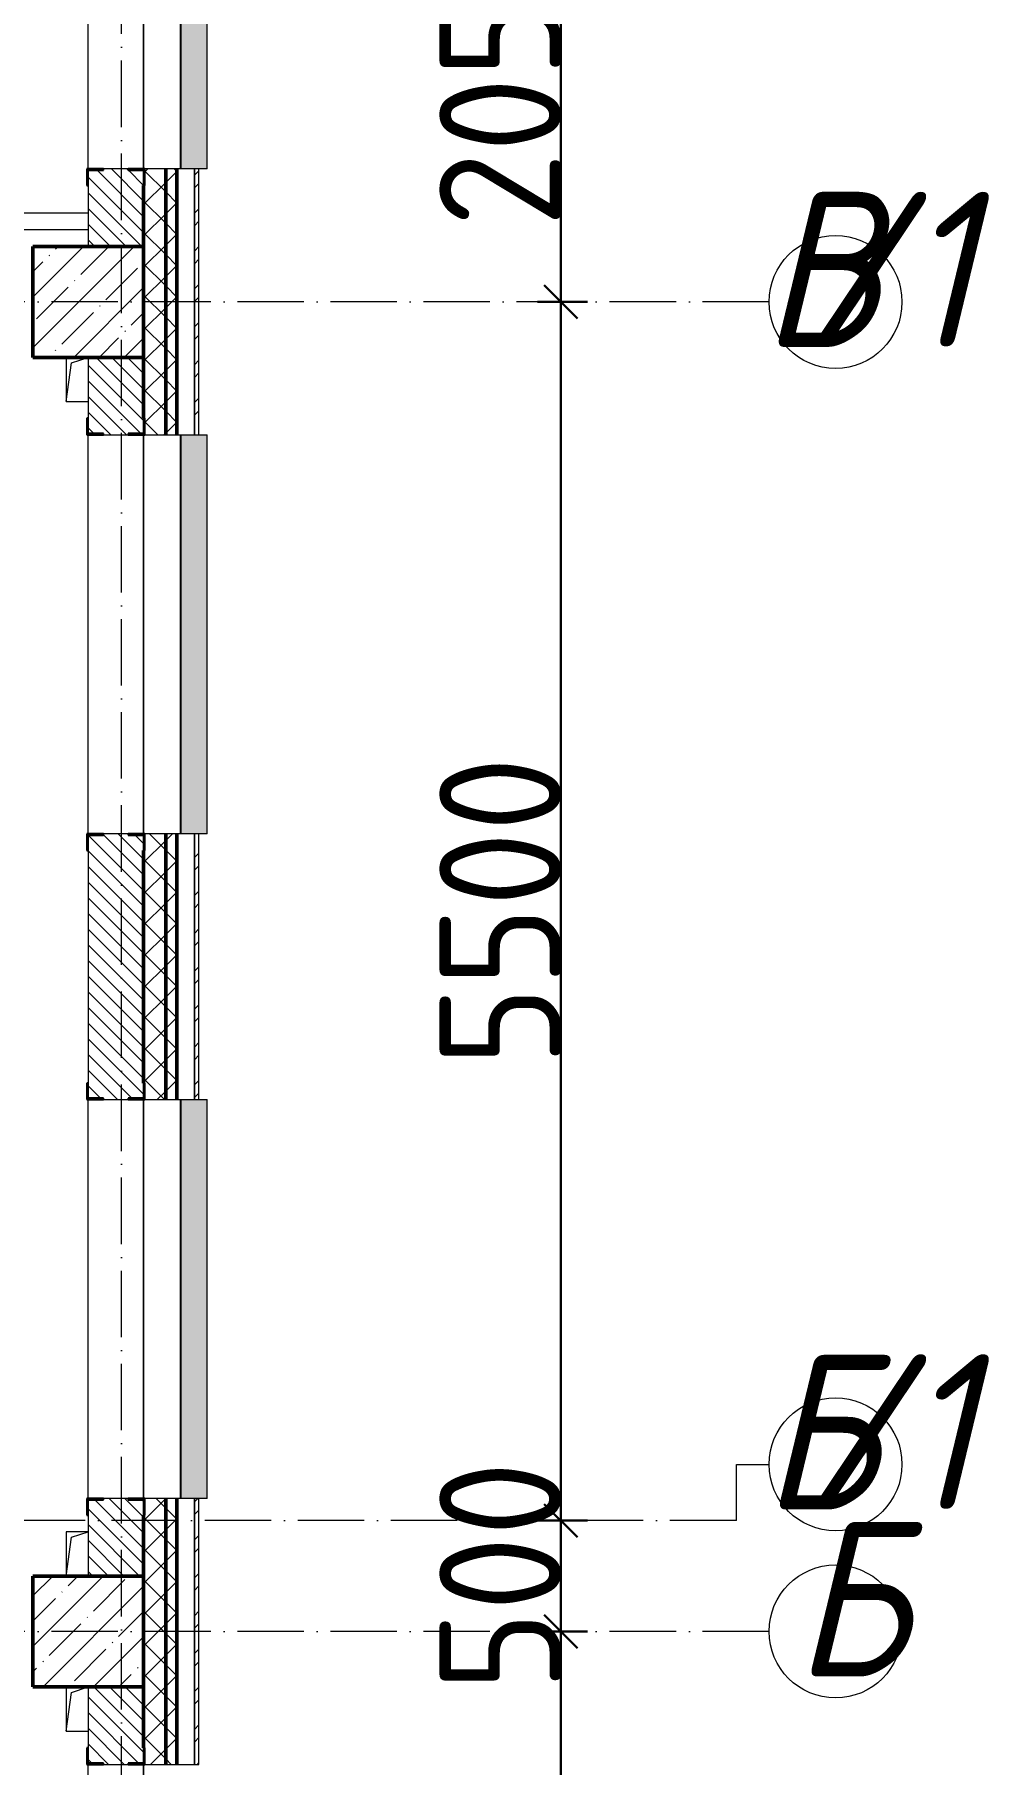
# Model space of a CAD drawing. Header units: millimetres. Extents: x -12989 to 629078, y -109036 to 555275.
# Drawn here: x 384529 to 388844, y -86132 to -78326 of the extents above; entities that cross this region are included whole.
import ezdxf

# ---------------------------------------------------------------- set-up
doc = ezdxf.new("R2010")
doc.units = ezdxf.units.MM
doc.linetypes.add('50_200_ШТРИХ_1Т_ш5_п1_п1_', pattern=[700, 500, -100, 0, -100])
for name, color, linetype, lineweight in [('4 -стяжа', 7, 'Continuous', 30), ('A-____-____-DIMS', 7, 'Continuous', 9), ('A-DETL-____-OTLN-4', 7, 'Continuous', 18), ('A-GENM-____-MCUT', 7, 'Continuous', 25), ('A-GENM-____-OTLN', 7, 'Continuous', 9), ('A-GENM-____-OTLN-1', 7, 'Continuous', 25), ('A-GLAZ-____-OTLN', 7, 'Continuous', 9), ('A-WALL-____-MCUT-2', 7, 'Continuous', 50), ('A-WALL-____-MCUT-3', 7, 'Continuous', 9), ('A-WALL-____-OTLN', 7, 'Continuous', 9), ('A-WALL-____-PATT-1', 7, 'Continuous', 9), ('A-WALL-FNSH-MCUT-1', 7, 'Continuous', 9), ('S-COLS-____-MCUT', 7, 'Continuous', 50), ('S-COLS-____-OTLN', 7, 'Continuous', 9), ('S-GRID-____-IDEN', 7, 'Continuous', 9), ('S-GRID-____-OTLN', 7, 'Continuous', 9), ('S-GRID-____-OTLN-1', 7, '50_200_ШТРИХ_1Т_ш5_п1_п1_', 9)]:
    doc.layers.add(name, color=color, linetype=linetype, lineweight=lineweight)
doc.layers.add('A-GLAZ-____-OTLN-1', color=7, linetype='Continuous', lineweight=9, true_color=0xc0c0c0)
doc.layers.get('4 -стяжа').off()
doc.styles.add('ISOCPEUR_I', font='isocpeui.ttf', dxfattribs={"width": 0.9, "height": 2.5})
doc.styles.add('ISOCPEUR_I_9', font='isocpeui.ttf', dxfattribs={"width": 0.9, "height": 250})
doc.styles.add('СПДС', font='isocpeur.ttf', dxfattribs={"width": 0.9})
doc.dimstyles.new('ISO-2_5_0_9К_БОЛЬШОЙ_ОСИ', dxfattribs={"dimscale": 304.8, "dimtxt": 248.995294, "dimasz": 0.492126, "dimexe": 0.393701, "dimexo": 0, "dimgap": 0, "dimtad": 1, "dimdec": 0, "dimzin": 0, "dimdsep": 46, "dimtxsty": 'ISOCPEUR_I_9', "dimblk1": 'OBLIQUE', "dimblk2": 'OBLIQUE', "dimsah": 1, "dimcen": 0.09, "dimdle": 0.393701, "dimazin": 0, "dimtfac": 1, "dimtdec": 4, "dimtix": 1, "dimtmove": 0, "dimatfit": 3, "dimfxl": 1, "dimtvp": 1, "dimtolj": 1, "dimtzin": 0, "dimarcsym": 2})
pattern_1 = [(45, (283770.71, -86863.46), (-70.71068, 70.71068), []), (135, (283770.71, -86863.46), (-70.71068, -70.71068), [])]
pattern_2 = [(135, (283770.707, -86863.456), (-35.35534, -35.35534), [])]

# ---------------------------------------------------------------- blocks, each defined once
blk = doc.blocks.new('BSC_Колонна _Прямоугольная - 500х500-V27-АР1_План отверстий 3 этажа в осях 1-64_А-ГГ')
at = {"layer": 'S-COLS-____-OTLN'}
h = blk.add_hatch(dxfattribs=at)
h.set_pattern_fill('FP_64', color=256, style=0, pattern_type=2)
h.set_pattern_definition([(45, (-101000, -7331.04), (-114.04925, 114.04925), []), (45, (-100885.95, -7331.04), (-114.04925, 114.04925), [201.613, -40.323, 3.353, -36.97])])
h.paths.add_polyline_path([(-250, -250), (250, -250), (250, 250), (-250, 250)], flags=0)
at = {"layer": 'S-COLS-____-MCUT'}
for p, q in [((250, 250), (-250, 250)), ((-250, 250), (-250, -250)), ((250, -250), (250, 250)), ((-250, -250), (250, -250))]:
    blk.add_line(p, q, dxfattribs=at)
blk = doc.blocks.new('BSC_Колонна _Прямоугольная - 500х500-V82-АР1_План отверстий 3 этажа в осях 1-64_А-ГГ')
at = {"layer": 'S-COLS-____-OTLN'}
h = blk.add_hatch(dxfattribs=at)
h.set_pattern_fill('FP_119', color=256, style=0, pattern_type=2)
h.set_pattern_definition([(45, (-101000, -1331.04), (-114.04925, 114.04925), []), (45, (-100885.95, -1331.04), (-114.04925, 114.04925), [201.613, -40.323, 3.353, -36.97])])
h.paths.add_polyline_path([(-250, -250), (250, -250), (250, 250), (-250, 250)], flags=0)
at = {"layer": 'S-COLS-____-MCUT'}
for p, q in [((250, 250), (-250, 250)), ((-250, 250), (-250, -250)), ((250, -250), (250, 250)), ((-250, -250), (250, -250))]:
    blk.add_line(p, q, dxfattribs=at)
blk = doc.blocks.new('Фахверк_СКБ_Уголок - 250_2700-27497298-АР1_План отверстий 3 этажа в осях 1-64_А-ГГ')
at = {"layer": 'A-GENM-____-MCUT'}
for p, q in [((200, 181), (125, 181)), ((125, 181), (125, 106)), ((131, 106), (131, 175)), ((131, 175), (200, 175)), ((200, 175), (200, 181)), ((125, 106), (131, 106)), ((131, -6), (125, -6)), ((125, -6), (125, -81)), ((131, -75), (131, -6)), ((200, -75), (131, -75)), ((200, -81), (200, -75)), ((125, -81), (200, -81))]:
    blk.add_line(p, q, dxfattribs=at)
blk = doc.blocks.new('AR_Отверстие прямоугольное _в плите_ - AR_Отверстие прямоугольное _в плите_-V178-АР1_План отверстий 3 этажа в осях 1-64_А-ГГ')
at = {"layer": 'A-GENM-____-OTLN'}
for p, q in [((-50, 100), (-50, -100)), ((-25, 75), (50, 100)), ((-50, -100), (-25, 75)), ((-50, -100), (50, -100))]:
    blk.add_line(p, q, dxfattribs=at)
blk = doc.blocks.new('AR_Отверстие прямоугольное _в плите_ - AR_Отверстие прямоугольное _в плите_-V179-АР1_План отверстий 3 этажа в осях 1-64_А-ГГ')
at = {"layer": 'A-GENM-____-OTLN'}
for p, q in [((50, 100), (-50, 100)), ((-50, 100), (-50, -100)), ((-25, 75), (50, 100)), ((-50, -100), (-25, 75))]:
    blk.add_line(p, q, dxfattribs=at)
blk = doc.blocks.new('Отлив_СКБ - Отлив витража_120_НВФ-31885687-АР1_План отверстий 3 этажа в осях 1-64_А-ГГ')
at = {"layer": 'A-GLAZ-____-OTLN-1'}
for points in [[(0, 0), (0, -2), (1800, -2), (1800, 0), (534.2, 0)], [(0, -2), (0, -120), (1800, -120), (1800, -2), (534.2, -2)]]:
    blk.add_hatch(color=256, dxfattribs=at).paths.add_polyline_path(points, flags=0)
at = {"layer": 'A-GLAZ-____-OTLN'}
for p, q in [((0, 0), (1800, 0)), ((1800, -2), (0, -2)), ((0, -120), (0, -83)), ((0, -120), (1800, -120)), ((1800, -83), (1800, -120))]:
    blk.add_line(p, q, dxfattribs=at)
blk = doc.blocks.new('Ось сетки - Круг_Ø6_00__ISO-2_5_0_9K_-25732049-АР1_План отверстий 3 этажа в осях 1-64_А-ГГ')
at = {"layer": 'S-GRID-____-IDEN'}
blk.add_circle((0, 0), 3, dxfattribs=at)
blk = doc.blocks.new('_Oblique')
at = {"color": 0, "linetype": 'ByBlock', "lineweight": -2}
blk.add_line((-0.5, -0.5), (0.5, 0.5), dxfattribs=at)
blk = doc.blocks.new('*D2890')
at = {"layer": 'A-____-____-DIMS', "color": 0, "lineweight": -2, "transparency": 16777216}
for p, q in [((386904.9, -88802.4), (386904.9, -85412.4)), ((386798.9, -85532.4), (387024.9, -85532.4)), ((386798.9, -88682.4), (387024.9, -88682.4))]:
    blk.add_line(p, q, dxfattribs=at)
at = {"layer": 'Defpoints', "color": 0, "transparency": 16777216}
for p in [(386798.9, -85532.4), (386904.9, -85532.4), (386798.9, -88682.4)]:
    blk.add_point(p, dxfattribs=at)
at = {"layer": 'A-____-____-DIMS', "color": 0, "lineweight": -2, "transparency": 16777216, "xscale": 150, "yscale": 150, "zscale": 150}
for p, rotation in [((386904.9, -85532.4), 90), ((386904.9, -88682.4), 270)]:
    blk.add_blockref('_Oblique', p, dxfattribs=dict(at, rotation=rotation))
at = {"layer": 'A-____-____-DIMS', "color": 0, "transparency": 16777216, "insert": (386630.6, -87107.4), "char_height": 548.64, "attachment_point": 5, "rotation": 90, "style": 'СПДС'}
blk.add_mtext('\\A1;3150', dxfattribs=at)
blk = doc.blocks.new('*D2891')
at = {"layer": 'A-____-____-DIMS', "color": 0, "lineweight": -2, "transparency": 16777216}
for p, q in [((386904.9, -85032.4), (386904.9, -84882.4)), ((386798.9, -85032.4), (387024.9, -85032.4)), ((386904.9, -85532.4), (386904.9, -85032.4)), ((386798.9, -85532.4), (387024.9, -85532.4)), ((386904.9, -85532.4), (386904.9, -85682.4))]:
    blk.add_line(p, q, dxfattribs=at)
at = {"layer": 'Defpoints', "color": 0, "transparency": 16777216}
for p in [(386798.9, -85032.4), (386904.9, -85032.4), (386798.9, -85532.4)]:
    blk.add_point(p, dxfattribs=at)
at = {"layer": 'A-____-____-DIMS', "color": 0, "lineweight": -2, "transparency": 16777216, "xscale": 150, "yscale": 150, "zscale": 150}
for p, rotation in [((386904.9, -85032.4), 270), ((386904.9, -85532.4), 90)]:
    blk.add_blockref('_Oblique', p, dxfattribs=dict(at, rotation=rotation))
at = {"layer": 'A-____-____-DIMS', "color": 0, "transparency": 16777216, "insert": (386630.6, -85282.4), "char_height": 548.64, "attachment_point": 5, "rotation": 90, "style": 'СПДС'}
blk.add_mtext('\\A1;500', dxfattribs=at)
blk = doc.blocks.new('*D2892')
at = {"layer": 'A-____-____-DIMS', "color": 0, "lineweight": -2, "transparency": 16777216}
for p, q in [((386904.9, -85152.4), (386904.9, -79412.4)), ((386798.9, -79532.4), (387024.9, -79532.4)), ((386798.9, -85032.4), (387024.9, -85032.4))]:
    blk.add_line(p, q, dxfattribs=at)
at = {"layer": 'Defpoints', "color": 0, "transparency": 16777216}
for p in [(386798.9, -79532.4), (386904.9, -79532.4), (386798.9, -85032.4)]:
    blk.add_point(p, dxfattribs=at)
at = {"layer": 'A-____-____-DIMS', "color": 0, "lineweight": -2, "transparency": 16777216, "xscale": 150, "yscale": 150, "zscale": 150}
for p, rotation in [((386904.9, -79532.4), 90), ((386904.9, -85032.4), 270)]:
    blk.add_blockref('_Oblique', p, dxfattribs=dict(at, rotation=rotation))
at = {"layer": 'A-____-____-DIMS', "color": 0, "transparency": 16777216, "insert": (386630.6, -82282.4), "char_height": 548.64, "attachment_point": 5, "rotation": 90, "style": 'СПДС'}
blk.add_mtext('\\A1;5500', dxfattribs=at)
blk = doc.blocks.new('*D2893')
at = {"layer": 'A-____-____-DIMS', "color": 0, "lineweight": -2, "transparency": 16777216}
for p, q in [((386904.9, -79652.4), (386904.9, -77362.4)), ((386798.9, -77482.4), (387024.9, -77482.4)), ((386798.9, -79532.4), (387024.9, -79532.4))]:
    blk.add_line(p, q, dxfattribs=at)
at = {"layer": 'Defpoints', "color": 0, "transparency": 16777216}
for p in [(386798.9, -77482.4), (386904.9, -77482.4), (386798.9, -79532.4)]:
    blk.add_point(p, dxfattribs=at)
at = {"layer": 'A-____-____-DIMS', "color": 0, "lineweight": -2, "transparency": 16777216, "xscale": 150, "yscale": 150, "zscale": 150}
for p, rotation in [((386904.9, -77482.4), 90), ((386904.9, -79532.4), 270)]:
    blk.add_blockref('_Oblique', p, dxfattribs=dict(at, rotation=rotation))
at = {"layer": 'A-____-____-DIMS', "color": 0, "transparency": 16777216, "insert": (386630.6, -78507.4), "char_height": 548.64, "attachment_point": 5, "rotation": 90, "style": 'СПДС'}
blk.add_mtext('\\A1;2050', dxfattribs=at)
blk = doc.blocks.new('3эт')
at = {"layer": 'S-GRID-____-OTLN-1', "color": 251, "ltscale": 0.6, "true_color": 0x636466}
for p, q in [((384920.7, -91346.1), (384920.7, -36982.5)), ((387845.1, -79532.4), (376792, -79532.4)), ((387697.2, -85032.4), (279101.9, -85032.4)), ((387845.1, -85532.4), (376792, -85532.4))]:
    blk.add_line(p, q, dxfattribs=at)
at = {"layer": 'S-GRID-____-IDEN', "char_height": 700, "attachment_point": 1, "style": 'ISOCPEUR_I'}
for s, insert, width in [('\\fISOCPEUR|b0|i1|c204|p34|;\\W.9;В', (387812.4, -79035.4), 223.671), ('/1', (387997, -79035.4), 346.329), ('\\fISOCPEUR|b0|i1|c204|p34|;\\W.9;Б', (387812.4, -84281.4), 223.671), ('/1', (387997, -84281.4), 346.329), ('\\fISOCPEUR|b0|i1|c204|p34|;\\W.9;Б', (387955.1, -85035.4), 223.671)]:
    blk.add_mtext(s, dxfattribs=dict(at, insert=insert, width=width))
at = {"layer": 'A-____-____-DIMS'}
for base, p1, p2, override, picture, middle in [((386904.9, -77482.4), (386798.9, -79532.4), (386798.9, -77482.4), {"dimtxt": 1.8, "dimpost": '<>', "dimtxsty": 'СПДС', "dimfxl": 2050}, '*D2893', (386630.6, -78507.4)), ((386904.9, -79532.4), (386798.9, -85032.4), (386798.9, -79532.4), {"dimtxt": 1.8, "dimpost": '<>', "dimtxsty": 'СПДС', "dimfxl": 5500}, '*D2892', (386630.6, -82282.4)), ((386904.9, -85032.4), (386798.9, -85532.4), (386798.9, -85032.4), {"dimtxt": 1.8, "dimpost": '<>', "dimtxsty": 'СПДС', "dimfxl": 500}, '*D2891', (386630.6, -85282.4)), ((386904.9, -85532.4), (386798.9, -88682.4), (386798.9, -85532.4), {"dimtxt": 1.8, "dimpost": '<>', "dimtxsty": 'СПДС', "dimfxl": 3150}, '*D2890', (386630.6, -87107.4))]:
    dim = blk.add_linear_dim(base=base, p1=p1, p2=p2, angle=90, dimstyle='ISO-2_5_0_9К_БОЛЬШОЙ_ОСИ', override=override, dxfattribs=at)
    dim.commit()
    dim.dimension.update_dxf_attribs({"geometry": picture, "text_midpoint": middle})

msp = doc.modelspace()

# ---------------------------------------------------------------- hatches: boundary and pattern name
at = {"layer": 'A-WALL-____-PATT-1'}
h = msp.add_hatch(dxfattribs=at)
h.set_pattern_fill('FP_1', color=256, style=0, pattern_type=2)
h.set_pattern_definition(pattern_1)
h.paths.add_polyline_path([(385120.7074, -88882.4142), (385120.7074, -87932.4142), (385026.7074, -87932.4142), (385026.7074, -88007.4142), (385020.7074, -88007.4142), (385020.7074, -88882.4142)], flags=0)
h.paths.add_polyline_path([(385026.7074, -86132.4142), (385120.7074, -86132.4142), (385120.7074, -84932.4142), (385026.7074, -84932.4142), (385026.7074, -85007.4142), (385020.7074, -85007.4142), (385020.7074, -86057.4142), (385026.7074, -86057.4142), (385026.7074, -86129.4028)], flags=0)
h.paths.add_polyline_path([(385120.7074, -83132.4142), (385120.7074, -81932.4142), (385026.7074, -81932.4142), (385026.7074, -82007.4142), (385020.7074, -82007.4142), (385020.7074, -83057.4142), (385026.7074, -83057.4142), (385026.7074, -83132.4142)], flags=0)
h.paths.add_polyline_path([(385120.7074, -80132.4142), (385120.7074, -78932.4142), (385026.7074, -78932.4142), (385026.7074, -79007.4142), (385020.7074, -79007.4142), (385020.7074, -80057.4142), (385026.7074, -80057.4142), (385026.7074, -80132.4142)], flags=0)
h.paths.add_polyline_path([(385026.7074, -77132.4142), (385120.7074, -77132.4142), (385120.7074, -75932.4142), (385026.7074, -75932.4142), (385026.7074, -76007.4142), (385020.7074, -76007.4142), (385020.7074, -77057.4142), (385026.7074, -77057.4142), (385026.7074, -77126.4142)], flags=0)
h.paths.add_polyline_path([(385026.7074, -71132.4142), (385120.7074, -71132.4142), (385120.7074, -69932.4142), (385026.7074, -69932.4142), (385026.7074, -70007.4142), (385020.7074, -70007.4142), (385020.7074, -71057.4142), (385026.7074, -71057.4142), (385026.7074, -71126.4142)], flags=0)
h.paths.add_polyline_path([(385026.7074, -68132.4142), (385120.7074, -68132.4142), (385120.7074, -66932.4142), (385026.7074, -66932.4142), (385026.7074, -67007.4142), (385020.7074, -67007.4142), (385020.7074, -68057.4142), (385026.7074, -68057.4142), (385026.7074, -68126.4142)], flags=0)
h.paths.add_polyline_path([(385120.7074, -65132.4142), (385120.7074, -63932.4142), (385026.7074, -63932.4142), (385026.7074, -64007.4142), (385020.7074, -64007.4142), (385020.7074, -65057.4142), (385026.7074, -65057.4142), (385026.7074, -65132.4142)], flags=0)
h.paths.add_polyline_path([(385026.7074, -62132.4142), (385120.7074, -62132.4142), (385120.7074, -60932.4142), (385026.7074, -60932.4142), (385026.7074, -61007.4142), (385020.7074, -61007.4142), (385020.7074, -62057.4142), (385026.7074, -62057.4142), (385026.7074, -62126.4142)], flags=0)
h.paths.add_polyline_path([(385120.7074, -59132.4142), (385120.7074, -57932.4142), (385026.7074, -57932.4142), (385026.7074, -58007.4142), (385020.7074, -58007.4142), (385020.7074, -59057.4142), (385026.7074, -59057.4142), (385026.7074, -59132.4142)], flags=0)
h.paths.add_polyline_path([(385120.7074, -53132.4142), (385120.7074, -51932.4142), (385026.7074, -51932.4142), (385026.7074, -52007.4142), (385020.7074, -52007.4142), (385020.7074, -53057.4142), (385026.7074, -53057.4142), (385026.7074, -53132.4142)], flags=0)
h.paths.add_polyline_path([(385026.7074, -50132.4142), (385120.7074, -50132.4142), (385120.7074, -48932.4142), (385026.7074, -48932.4142), (385026.7074, -49007.4142), (385020.7074, -49007.4142), (385020.7074, -50057.4142), (385026.7074, -50057.4142), (385026.7074, -50126.4142)], flags=0)
h.paths.add_polyline_path([(385120.7074, -47132.4142), (385120.7074, -45932.4142), (385026.7074, -45932.4142), (385026.7074, -46007.4142), (385020.7074, -46007.4142), (385020.7074, -47057.4142), (385026.7074, -47057.4142), (385026.7074, -47132.4142)], flags=0)
h.paths.add_polyline_path([(385120.7074, -41132.4142), (385120.7074, -40067.4142), (385020.7074, -40067.4142), (385020.7074, -41057.4142), (385026.7074, -41057.4142), (385026.7074, -41132.4142)], flags=0)
h = msp.add_hatch(dxfattribs=at)
h.set_pattern_fill('FP_1', color=256, style=0, pattern_type=2)
h.set_pattern_definition(pattern_1)
h.paths.add_polyline_path([(385120.7074, -88932.4142), (385170.7074, -88932.4142), (385170.7074, -87932.4142), (385120.7074, -87932.4142), (385120.7074, -88882.4142)], flags=0)
h.paths.add_polyline_path([(385120.7074, -86132.4142), (385170.7074, -86132.4142), (385170.7074, -84932.4142), (385120.7074, -84932.4142), (385120.7074, -86129.4028)], flags=0)
h.paths.add_polyline_path([(385170.7074, -83132.4142), (385170.7074, -81932.4142), (385120.7074, -81932.4142), (385120.7074, -83132.4142)], flags=0)
h.paths.add_polyline_path([(385170.7074, -80132.4142), (385170.7074, -78932.4142), (385120.7074, -78932.4142), (385120.7074, -80132.4142)], flags=0)
h.paths.add_polyline_path([(385120.7074, -77132.4142), (385170.7074, -77132.4142), (385170.7074, -75932.4142), (385120.7074, -75932.4142), (385120.7074, -76669.0687)], flags=0)
h.paths.add_polyline_path([(385120.7074, -71132.4142), (385170.7074, -71132.4142), (385170.7074, -69932.4142), (385120.7074, -69932.4142), (385120.7074, -70648.8561)], flags=0)
h.paths.add_polyline_path([(385170.7074, -68132.4142), (385170.7074, -66932.4142), (385120.7074, -66932.4142), (385120.7074, -68132.4142)], flags=0)
h.paths.add_polyline_path([(385170.7074, -65132.4142), (385170.7074, -63932.4142), (385120.7074, -63932.4142), (385120.7074, -65132.4142)], flags=0)
h.paths.add_polyline_path([(385120.7074, -62132.4142), (385170.7074, -62132.4142), (385170.7074, -60932.4142), (385120.7074, -60932.4142), (385120.7074, -62048.5523)], flags=0)
h.paths.add_polyline_path([(385120.7074, -59132.4142), (385170.7074, -59132.4142), (385170.7074, -57932.4142), (385120.7074, -57932.4142), (385120.7074, -58608.4308)], flags=0)
h.paths.add_polyline_path([(385120.7074, -53132.4142), (385170.7074, -53132.4142), (385170.7074, -51932.4142), (385120.7074, -51932.4142), (385120.7074, -52588.2182)], flags=0)
h.paths.add_polyline_path([(385170.7074, -50132.4142), (385170.7074, -48932.4142), (385120.7074, -48932.4142), (385120.7074, -50132.4142)], flags=0)
h.paths.add_polyline_path([(385120.7074, -47132.4142), (385170.7074, -47132.4142), (385170.7074, -45932.4142), (385120.7074, -45932.4142), (385120.7074, -46568.0055)], flags=0)
h.paths.add_polyline_path([(385120.7074, -41132.4142), (385170.7074, -41132.4142), (385170.7074, -40067.4142), (385120.7074, -40067.4142), (385120.7074, -40547.7929)], flags=0)
h = msp.add_hatch(dxfattribs=at)
h.set_pattern_fill('FP_3', color=256, style=0, pattern_type=2)
h.set_pattern_definition([(45, (283770.71, -86863.46), (-85.53659, 85.53659), []), (45, (283827.73, -86863.46), (-85.53659, 85.53659), [])])
h.paths.add_polyline_path([(385250.7074, -89032.4142), (385270.7074, -89032.4142), (385270.7074, -87932.4142), (385250.7074, -87932.4142), (385250.7074, -89012.4142)], flags=0)
h.paths.add_polyline_path([(385270.7074, -86132.4142), (385270.7074, -84932.4142), (385250.7074, -84932.4142), (385250.7074, -86132.4142)], flags=0)
h.paths.add_polyline_path([(385250.7074, -83132.4142), (385270.7074, -83132.4142), (385270.7074, -81932.4142), (385250.7074, -81932.4142), (385250.7074, -82689.2813)], flags=0)
h.paths.add_polyline_path([(385250.7074, -80132.4142), (385270.7074, -80132.4142), (385270.7074, -78932.4142), (385250.7074, -78932.4142), (385250.7074, -80109.1902)], flags=0)
h.paths.add_polyline_path([(385270.7074, -77132.4142), (385270.7074, -75932.4142), (385250.7074, -75932.4142), (385250.7074, -77132.4142)], flags=0)
h.paths.add_polyline_path([(385270.7074, -71132.4142), (385270.7074, -69932.4142), (385250.7074, -69932.4142), (385250.7074, -71132.4142)], flags=0)
h.paths.add_polyline_path([(385270.7074, -68132.4142), (385270.7074, -66932.4142), (385250.7074, -66932.4142), (385250.7074, -68132.4142)], flags=0)
h.paths.add_polyline_path([(385270.7074, -65132.4142), (385270.7074, -63932.4142), (385250.7074, -63932.4142), (385250.7074, -65132.4142)], flags=0)
h.paths.add_polyline_path([(385250.7074, -62132.4142), (385270.7074, -62132.4142), (385270.7074, -60932.4142), (385250.7074, -60932.4142), (385250.7074, -62048.5523)], flags=0)
h.paths.add_polyline_path([(385270.7074, -59132.4142), (385270.7074, -57932.4142), (385250.7074, -57932.4142), (385250.7074, -59132.4142)], flags=0)
h.paths.add_polyline_path([(385270.7074, -53132.4142), (385270.7074, -51932.4142), (385250.7074, -51932.4142), (385250.7074, -53132.4142)], flags=0)
h.paths.add_polyline_path([(385250.7074, -50132.4142), (385270.7074, -50132.4142), (385270.7074, -48932.4142), (385250.7074, -48932.4142), (385250.7074, -50008.127)], flags=0)
h.paths.add_polyline_path([(385270.7074, -47132.4142), (385270.7074, -45932.4142), (385250.7074, -45932.4142), (385250.7074, -47132.4142)], flags=0)
h.paths.add_polyline_path([(385270.7074, -41132.4142), (385270.7074, -40067.4142), (385250.7074, -40067.4142), (385250.7074, -41132.4142)], flags=0)
h = msp.add_hatch(dxfattribs=at)
h.set_pattern_fill('FP_6', color=256, style=0, pattern_type=2)
h.set_pattern_definition(pattern_2)
h.paths.add_polyline_path([(384770.7074, -79282.4142), (385020.7074, -79282.4142), (385020.7074, -78938.4142), (384951.7074, -78938.4142), (384951.7074, -78932.4142), (384839.7074, -78932.4142), (384839.7074, -78938.4142), (384770.7074, -78938.4142), (384770.7074, -79249.1598)], flags=0)
h.paths.add_polyline_path([(384951.7074, -77132.4142), (384951.7074, -77126.4142), (385020.7074, -77126.4142), (385020.7074, -76782.4142), (384770.7074, -76782.4142), (384770.7074, -77126.4142), (384839.7074, -77126.4142), (384839.7074, -77132.4142)], flags=0)
h = msp.add_hatch(dxfattribs=at)
h.set_pattern_fill('FP_6', color=256, style=0, pattern_type=2)
h.set_pattern_definition(pattern_2)
h.paths.add_polyline_path([(385020.7074, -85282.4142), (385020.7074, -84938.4142), (384951.7074, -84938.4142), (384951.7074, -84932.4142), (384839.7074, -84932.4142), (384839.7074, -84938.4142), (384770.7074, -84938.4142), (384770.7074, -85282.4142)], flags=0)
h.paths.add_polyline_path([(384951.7074, -83132.4142), (384951.7074, -83126.4142), (385020.7074, -83126.4142), (385020.7074, -81938.4142), (384951.7074, -81938.4142), (384951.7074, -81932.4142), (384839.7074, -81932.4142), (384839.7074, -81938.4142), (384770.7074, -81938.4142), (384770.7074, -83126.4142), (384839.7074, -83126.4142), (384839.7074, -83132.4142)], flags=0)
h.paths.add_polyline_path([(384839.7074, -80132.4142), (384951.7074, -80132.4142), (384951.7074, -80126.4142), (385020.7074, -80126.4142), (385020.7074, -79782.4142), (384770.7074, -79782.4142), (384770.7074, -80126.4142), (384839.7074, -80126.4142)], flags=0)
h = msp.add_hatch(dxfattribs=at)
h.set_pattern_fill('FP_6', color=256, style=0, pattern_type=2)
h.set_pattern_definition(pattern_2)
h.paths.add_polyline_path([(385020.7074, -88282.4142), (385020.7074, -87938.4142), (384951.7074, -87938.4142), (384951.7074, -87932.4142), (384839.7074, -87932.4142), (384839.7074, -87938.4142), (384770.7074, -87938.4142), (384770.7074, -88282.4142), (384839.7074, -88282.4142)], flags=0)
h.paths.add_polyline_path([(384951.7074, -86132.4142), (384951.7074, -86126.4142), (385020.7074, -86126.4142), (385020.7074, -85782.4142), (384770.7074, -85782.4142), (384770.7074, -86126.4142), (384839.7074, -86126.4142), (384839.7074, -86132.4142)], flags=0)

# ---------------------------------------------------------------- linework, layer by layer
at = {"layer": 'A-DETL-____-OTLN-4'}
for p, q in [((384770.7074, -79132.4142), (377220.7074, -79132.4142)), ((384770.7074, -79207.4142), (377220.7074, -79207.4142))]:
    msp.add_line(p, q, dxfattribs=at)
at = {"layer": 'A-WALL-____-MCUT-2'}
for p, q in [((385120.7074, -80132.4142), (385120.7074, -78932.4142)), ((385170.7074, -80132.4142), (385170.7074, -78932.4142)), ((385020.7074, -79007.4142), (385020.7074, -79282.4142)), ((385020.7074, -79282.4142), (385020.7074, -79007.4142)), ((385020.7074, -79782.4142), (385020.7074, -80057.4142)), ((385020.7074, -80057.4142), (385020.7074, -79782.4142)), ((385120.7074, -83132.4142), (385120.7074, -81932.4142)), ((385170.7074, -83132.4142), (385170.7074, -81932.4142)), ((385020.7074, -82007.4142), (385020.7074, -83057.4142)), ((385020.7074, -83057.4142), (385020.7074, -82007.4142)), ((385120.7074, -86132.4142), (385120.7074, -84932.4142)), ((385170.7074, -86132.4142), (385170.7074, -84932.4142)), ((385020.7074, -85007.4142), (385020.7074, -85282.4142)), ((385020.7074, -85282.4142), (385020.7074, -85007.4142)), ((385020.7074, -85782.4142), (385020.7074, -86057.4142)), ((385020.7074, -86057.4142), (385020.7074, -85782.4142))]:
    msp.add_line(p, q, dxfattribs=at)
at = {"layer": 'A-WALL-____-MCUT-3'}
for p, q in [((384951.7074, -78932.4142), (384839.7074, -78932.4142)), ((385250.7074, -78932.4142), (385026.7074, -78932.4142)), ((385250.7074, -80132.4142), (385250.7074, -78932.4142)), ((384770.7074, -79007.4142), (384770.7074, -79282.4142)), ((384770.7074, -79782.4142), (384770.7074, -80057.4142)), ((384839.7074, -80132.4142), (384951.7074, -80132.4142)), ((385026.7074, -80132.4142), (385250.7074, -80132.4142)), ((384951.7074, -81932.4142), (384839.7074, -81932.4142)), ((385250.7074, -81932.4142), (385026.7074, -81932.4142)), ((385250.7074, -83132.4142), (385250.7074, -81932.4142)), ((384770.7074, -82007.4142), (384770.7074, -83057.4142)), ((384839.7074, -83132.4142), (384951.7074, -83132.4142)), ((385026.7074, -83132.4142), (385250.7074, -83132.4142)), ((384951.7074, -84932.4142), (384839.7074, -84932.4142)), ((385250.7074, -84932.4142), (385026.7074, -84932.4142)), ((385250.7074, -86132.4142), (385250.7074, -84932.4142)), ((384770.7074, -85007.4142), (384770.7074, -85282.4142)), ((384770.7074, -85782.4142), (384770.7074, -86057.4142)), ((384839.7074, -86132.4142), (384951.7074, -86132.4142)), ((385026.7074, -86132.4142), (385250.7074, -86132.4142))]:
    msp.add_line(p, q, dxfattribs=at)
at = {"layer": 'A-WALL-____-OTLN'}
for p, q in [((384770.7074, -78932.4142), (384770.7074, -77132.4142)), ((385020.7074, -78932.4142), (385020.7074, -77132.4142)), ((385020.7074, -77132.4142), (385020.7074, -78932.4142)), ((384770.7074, -81932.4142), (384770.7074, -80132.4142)), ((385020.7074, -81932.4142), (385020.7074, -80132.4142)), ((385020.7074, -80132.4142), (385020.7074, -81932.4142)), ((384770.7074, -84932.4142), (384770.7074, -83132.4142)), ((385020.7074, -84932.4142), (385020.7074, -83132.4142)), ((385020.7074, -83132.4142), (385020.7074, -84932.4142)), ((384770.7074, -87932.4142), (384770.7074, -86132.4142)), ((385020.7074, -87932.4142), (385020.7074, -86132.4142)), ((385020.7074, -86132.4142), (385020.7074, -87932.4142))]:
    msp.add_line(p, q, dxfattribs=at)
at = {"layer": 'A-WALL-FNSH-MCUT-1'}
for p, q in [((385270.7074, -78932.4142), (385250.7074, -78932.4142)), ((385250.7074, -78932.4142), (385250.7074, -80132.4142)), ((385270.7074, -80132.4142), (385270.7074, -78932.4142)), ((385250.7074, -80132.4142), (385270.7074, -80132.4142)), ((385270.7074, -81932.4142), (385250.7074, -81932.4142)), ((385250.7074, -81932.4142), (385250.7074, -83132.4142)), ((385270.7074, -83132.4142), (385270.7074, -81932.4142)), ((385250.7074, -83132.4142), (385270.7074, -83132.4142)), ((385270.7074, -84932.4142), (385250.7074, -84932.4142)), ((385250.7074, -84932.4142), (385250.7074, -86132.4142)), ((385270.7074, -86132.4142), (385270.7074, -84932.4142)), ((385250.7074, -86132.4142), (385270.7074, -86132.4142))]:
    msp.add_line(p, q, dxfattribs=at)
at = {"layer": 'S-GRID-____-OTLN'}
for p, q in [((387697.1777, -84778.418), (387845.1141, -84778.418)), ((387697.1777, -85032.4142), (387697.1777, -84778.418))]:
    msp.add_line(p, q, dxfattribs=at)

# ---------------------------------------------------------------- block references
at = {"layer": '4 -стяжа'}
msp.add_blockref('3эт', (0, 0), dxfattribs=at)
at = {"layer": 'A-GENM-____-OTLN'}
for name, p in [('AR_Отверстие прямоугольное _в плите_ - AR_Отверстие прямоугольное _в плите_-V178-АР1_План отверстий 3 этажа в осях 1-64_А-ГГ', (384720.7074, -79882.4142)), ('AR_Отверстие прямоугольное _в плите_ - AR_Отверстие прямоугольное _в плите_-V179-АР1_План отверстий 3 этажа в осях 1-64_А-ГГ', (384720.7074, -85182.4142)), ('AR_Отверстие прямоугольное _в плите_ - AR_Отверстие прямоугольное _в плите_-V178-АР1_План отверстий 3 этажа в осях 1-64_А-ГГ', (384720.7074, -85882.4142))]:
    msp.add_blockref(name, p, dxfattribs=at)
at = {"layer": 'A-GENM-____-OTLN-1'}
for p, rotation in [((384845.7074, -78807.4142), 269.9999999999999), ((384945.7074, -80257.4142), 89.9999999999999), ((384845.7074, -81807.4142), 269.9999999999999), ((384945.7074, -83257.4142), 89.9999999999999), ((384845.7074, -84807.4142), 269.9999999999999), ((384945.7074, -86257.4142), 89.9999999999999)]:
    msp.add_blockref('Фахверк_СКБ_Уголок - 250_2700-27497298-АР1_План отверстий 3 этажа в осях 1-64_А-ГГ', p, dxfattribs=dict(at, rotation=rotation))
at = {"layer": 'A-GLAZ-____-OTLN', "rotation": 90}
for p in [(385187.7074, -78932.4142), (385187.7074, -81932.4142), (385187.7074, -84932.4142)]:
    msp.add_blockref('Отлив_СКБ - Отлив витража_120_НВФ-31885687-АР1_План отверстий 3 этажа в осях 1-64_А-ГГ', p, dxfattribs=at)
at = {"layer": 'S-COLS-____-OTLN'}
for name, p in [('BSC_Колонна _Прямоугольная - 500х500-V27-АР1_План отверстий 3 этажа в осях 1-64_А-ГГ', (384770.7074, -79532.4142)), ('BSC_Колонна _Прямоугольная - 500х500-V82-АР1_План отверстий 3 этажа в осях 1-64_А-ГГ', (384770.7074, -85532.4142))]:
    msp.add_blockref(name, p, dxfattribs=at)
at = {"layer": 'S-GRID-____-IDEN', "xscale": 99.99999999999993, "yscale": 99.99999999999993, "zscale": 99.99999999999993, "rotation": 89.99999999999982}
for p in [(388145.1141, -79532.4142), (388145.1141, -84778.418), (388145.1141, -85532.4142)]:
    msp.add_blockref('Ось сетки - Круг_Ø6_00__ISO-2_5_0_9K_-25732049-АР1_План отверстий 3 этажа в осях 1-64_А-ГГ', p, dxfattribs=at)

doc.saveas('drawing.dxf')
